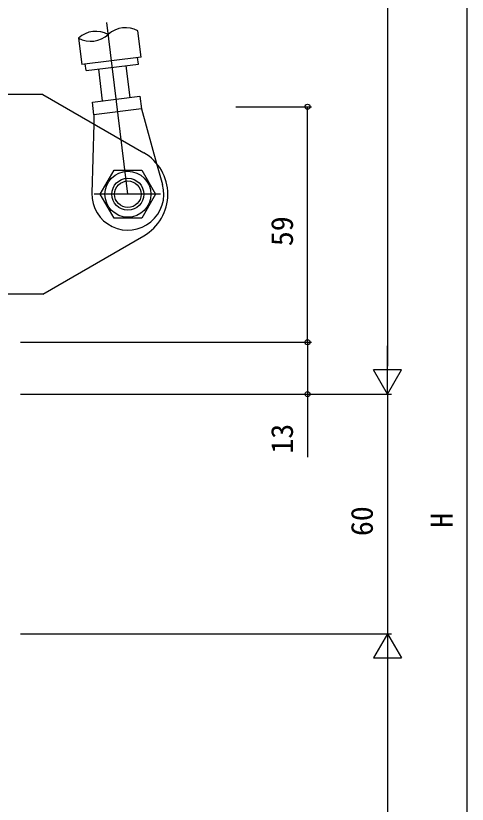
# Model space of a CAD drawing. Units: millimetres, scale not verified. Extents: x -437 to 438, y -344 to 341.
# Drawn here: x -249.9 to -136.8, y -101.4 to 96.1 of the extents above; entities that cross this region are included whole.
import ezdxf
from ezdxf.enums import TextEntityAlignment as Align

# ---------------------------------------------------------------- set-up
doc = ezdxf.new("R2010")
doc.units = ezdxf.units.MM
doc.header["$LTSCALE"] = 2
doc.layers.add('0-4_YKK_13', color=4, linetype='Continuous')
doc.layers.add('0-6_YKK_D', color=6, linetype='Continuous')
doc.styles.add('ＭＳ ゴシック', font='')
doc.styles.get('ＭＳ ゴシック').set_extended_font_data('MS Gothic')

msp = doc.modelspace()

# ---------------------------------------------------------------- linework, layer by layer
at = {"layer": '0-4_YKK_13'}
for p, q in [((-221.8, 51.368), (-227.08, 94.368)), ((-218.463, 85.731), (-219.27, 92.305)), ((-234.158, 90.477), (-233.351, 83.903)), ((-218.463, 85.731), (-233.351, 83.903)), ((-219.149, 83.934), (-219.356, 85.621)), ((-232.251, 82.325), (-232.458, 84.013)), ((-232.251, 82.325), (-219.149, 83.934)), ((-221.251, 75.616), (-222.226, 83.556)), ((-229.174, 82.703), (-228.199, 74.763)), ((-243.101, 76.368), (-301.8, 76.368)), ((-243.101, 76.368), (-217.8, 61.761)), ((-230.68, 74.458), (-218.77, 75.921)), ((-230.29, 71.282), (-230.349, 69.006)), ((-230.349, 69.006), (-230.797, 51.6)), ((-225.264, 57.368), (-218.336, 57.368)), ((-218.336, 57.368), (-214.872, 51.368)), ((-214.592, 59.063), (-213.126, 53.77)), ((-213.642, 51.368), (-230.234, 51.368)), ((-214.872, 51.368), (-218.336, 45.368)), ((-218.336, 45.368), (-225.264, 45.368)), ((-243.101, 26.368), (-217.8, 40.976)), ((-243.101, 26.368), (-301.8, 26.368))]:
    msp.add_line(p, q, dxfattribs=at)
for points in [[(-218.77, 75.921), (-218.38, 72.745), (-214.592, 59.063)], [(-218.38, 72.745), (-230.29, 71.282), (-230.68, 74.458)], [(-225.264, 45.368), (-228.728, 51.368), (-225.264, 57.368)]]:
    msp.add_lwpolyline(points, dxfattribs=at)
for radius in [5.75, 4, 3.324]:
    msp.add_circle((-221.8, 51.368), radius, dxfattribs=at)
for centre, radius, start, end in [((-222.351, 86.628), 6.459, 61.51066, 132.48934), ((-229.795, 85.714), 6.459, 61.51066, 132.48934), ((-231.077, 96.154), 6.459, 241.51066, 312.48934), ((-223.8, 51.368), 12, 300, 60), ((-221.8, 51.368), 9, 178.52483, 15.47575)]:
    msp.add_arc(centre, radius, start, end, dxfattribs=at)
at = {"layer": '0-6_YKK_D'}
for p, q in [((-156.8, 199.298), (-156.8, 8.298)), ((-136.8, -256.702), (-136.8, 199.298)), ((-194.8, 73.298), (-175.8, 73.298)), ((-176.8, 14.298), (-176.8, 73.298)), ((-248.7, 14.298), (-175.8, 14.298)), ((-194.8, 14.298), (-175.8, 14.298)), ((-156.8, 1.298), (-156.8, 13.423)), ((-156.8, 1.298), (-160.3, 7.361)), ((-153.3, 7.361), (-160.3, 7.361)), ((-156.8, 1.298), (-153.3, 7.361)), ((-248.7, 1.298), (-155.8, 1.298)), ((-248.7, 1.298), (-155.8, 1.298)), ((-248.7, 1.298), (-175.8, 1.298)), ((-156.8, 1.298), (-156.8, -58.702)), ((-248.7, -58.702), (-155.8, -58.702)), ((-248.7, -58.702), (-155.8, -58.702)), ((-156.8, -58.702), (-160.3, -64.764)), ((-156.8, -58.702), (-153.3, -64.764)), ((-156.8, -58.702), (-156.8, -70.826)), ((-160.3, -64.764), (-153.3, -64.764)), ((-156.8, -65.702), (-156.8, -256.702))]:
    msp.add_line(p, q, dxfattribs=at)
msp.add_lwpolyline([(-176.8, 14.298), (-176.8, 1.298), (-176.8, -14.456)], dxfattribs=at)
for centre in [(-176.8, 73.298), (-176.8, 14.298), (-176.8, 14.298), (-176.8, 1.298)]:
    msp.add_circle(centre, 0.637, dxfattribs=at)

# ---------------------------------------------------------------- texts
at = {"layer": '0-6_YKK_D', "style": 'ＭＳ ゴシック'}
for s, p in [('59', (-178.8, 38.365)), ('13', (-178.8, -13.607)), ('60', (-158.8, -34.263)), ('H', (-138.8, -32.196))]:
    msp.add_text(s, height=5.499, rotation=90, dxfattribs=at).set_placement(p, align=Align.BOTTOM_LEFT)

doc.saveas('drawing.dxf')
